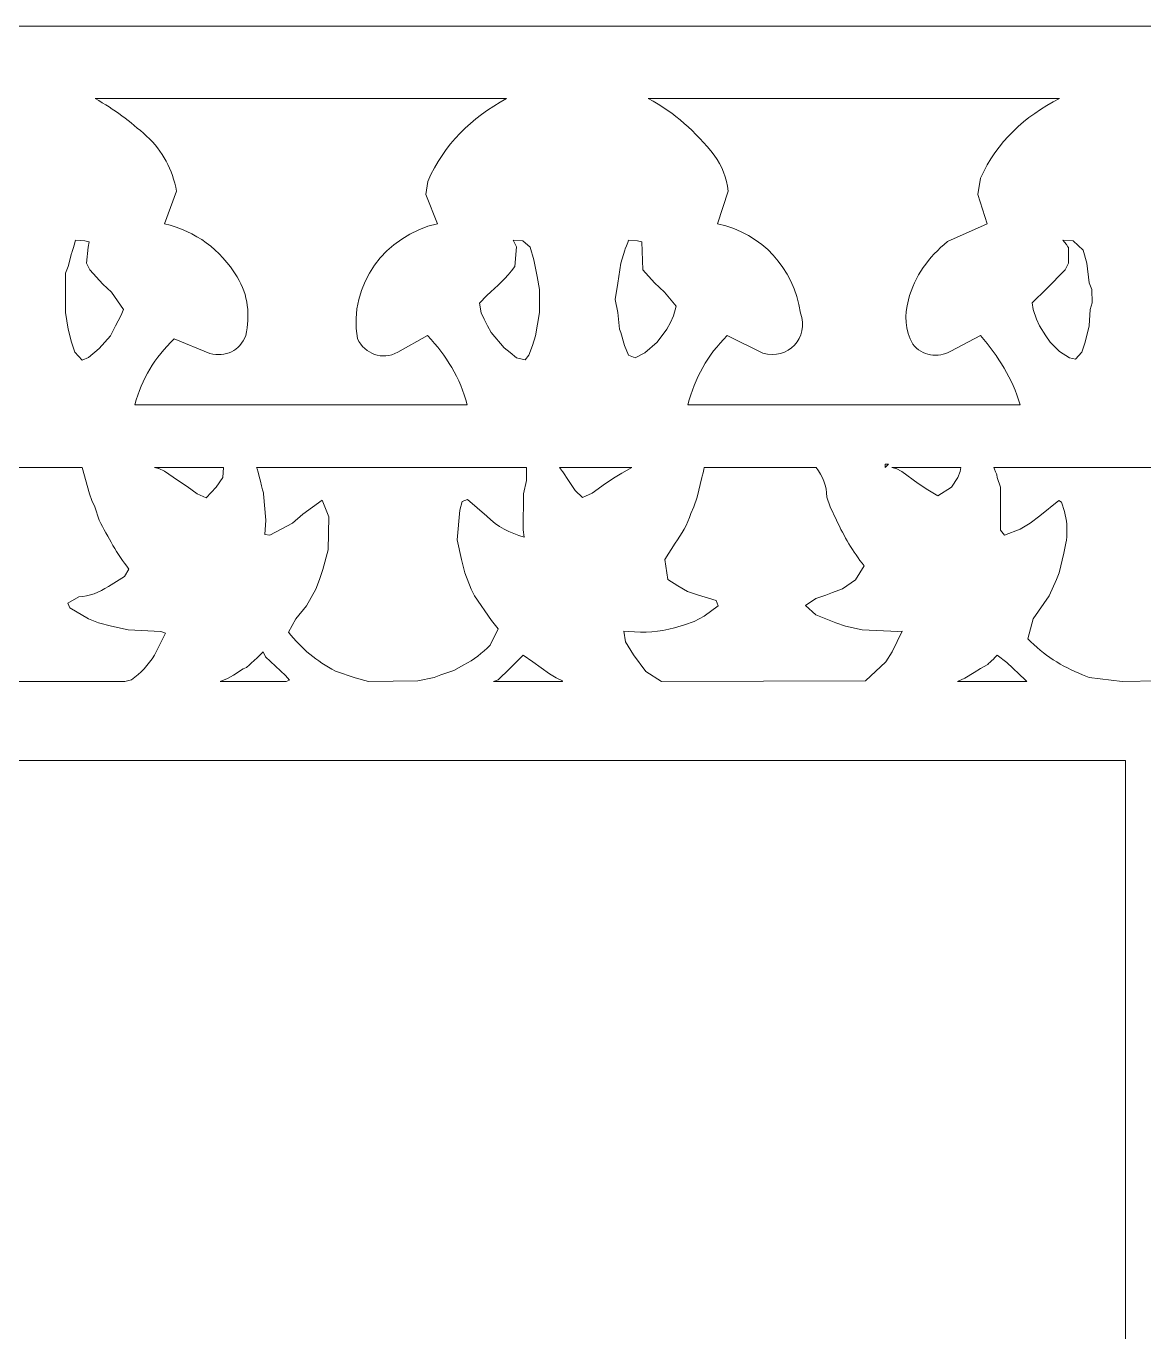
# Model space of a CAD drawing. Header units: centimetres. Extents: x -13.8 to 13.8, y -13.7 to 13.7.
# Drawn here: x -7.353 to -3.451, y 9.116 to 13.671 of the extents above; entities that cross this region are included whole.
import ezdxf

# ---------------------------------------------------------------- set-up
doc = ezdxf.new("R2010")
doc.units = ezdxf.units.CM
doc.header["$MEASUREMENT"] = 0
doc.layers.add('Layer 1', color=7, linetype='Continuous')

msp = doc.modelspace()

# ---------------------------------------------------------------- linework, layer by layer
at = {"layer": 'Layer 1', "lineweight": 0}
msp.add_lwpolyline([(-13.76315, 0.85022), (-0.94195, 0.85022), (-0.94195, 13.67104), (-13.76315, 13.67104), (-13.76315, 0.85022)], close=True, dxfattribs=at)
at = {"layer": 'Layer 1', "color": 7, "lineweight": 0}
msp.add_lwpolyline([(-11.18949, 3.40061), (-3.51539, 3.40061), (-3.51539, 11.10919), (-11.18949, 11.10919), (-11.18949, 3.40061)], close=True, dxfattribs=at)
for points, knots in [([(-7.11129, 13.41845), (-7.11129, 13.41845), (-5.67547, 13.41845), (-5.67547, 13.41845), (-5.67547, 13.41845), (-5.79988, 13.35101), (-5.8932, 13.25975), (-5.95074, 13.12926), (-5.95074, 13.12926), (-5.95074, 13.12926), (-5.95741, 13.08373), (-5.95741, 13.08373), (-5.95741, 13.08373), (-5.95741, 13.08373), (-5.91664, 12.98181), (-5.91664, 12.98181), (-5.91664, 12.98181), (-6.09894, 12.94067), (-6.22774, 12.76977), (-6.19612, 12.58099), (-6.19612, 12.58099), (-6.16945, 12.52651), (-6.11021, 12.5046), (-6.05552, 12.53336), (-6.05552, 12.53336), (-6.05552, 12.53336), (-5.95112, 12.59128), (-5.95112, 12.59128), (-5.95112, 12.59128), (-5.88484, 12.52003), (-5.83777, 12.44518), (-5.81319, 12.35011), (-5.81319, 12.35011), (-5.81319, 12.35011), (-6.97334, 12.34992), (-6.97334, 12.34992), (-6.97334, 12.34992), (-6.94704, 12.44173), (-6.90553, 12.51412), (-6.83541, 12.57984), (-6.83541, 12.57984), (-6.83541, 12.57984), (-6.71082, 12.52878), (-6.71082, 12.52878), (-6.71082, 12.52878), (-6.65653, 12.51507), (-6.60663, 12.53849), (-6.58546, 12.59127), (-6.58546, 12.59127), (-6.57059, 12.66289), (-6.57707, 12.73224), (-6.61557, 12.79606), (-6.61557, 12.79606), (-6.67709, 12.8934), (-6.75768, 12.95399), (-6.86989, 12.9818), (-6.86989, 12.9818), (-6.86989, 12.9818), (-6.82721, 13.09515), (-6.82721, 13.09515), (-6.82721, 13.09515), (-6.84245, 13.17172), (-6.87428, 13.23459), (-6.93257, 13.28756), (-6.93257, 13.28756), (-6.98955, 13.33939), (-7.0444, 13.37995), (-7.11129, 13.41845)], [0, 0, 0, 0, 0.0555556, 0.0555556, 0.0555556, 0.0555556, 0.1111111, 0.1111111, 0.1111111, 0.1111111, 0.1666667, 0.1666667, 0.1666667, 0.1666667, 0.2222222, 0.2222222, 0.2222222, 0.2222222, 0.2777778, 0.2777778, 0.2777778, 0.2777778, 0.3333333, 0.3333333, 0.3333333, 0.3333333, 0.3888889, 0.3888889, 0.3888889, 0.3888889, 0.4444444, 0.4444444, 0.4444444, 0.4444444, 0.5, 0.5, 0.5, 0.5, 0.5555556, 0.5555556, 0.5555556, 0.5555556, 0.6111111, 0.6111111, 0.6111111, 0.6111111, 0.6666667, 0.6666667, 0.6666667, 0.6666667, 0.7222222, 0.7222222, 0.7222222, 0.7222222, 0.7777778, 0.7777778, 0.7777778, 0.7777778, 0.8333333, 0.8333333, 0.8333333, 0.8333333, 0.8888889, 0.8888889, 0.8888889, 0.8888889, 1, 1, 1, 1]), ([(-5.18112, 13.41845), (-5.18112, 13.41845), (-3.74534, 13.41845), (-3.74534, 13.41845), (-3.74534, 13.41845), (-3.86879, 13.35596), (-3.96328, 13.26777), (-4.02175, 13.14109), (-4.02175, 13.14109), (-4.02175, 13.14109), (-4.03069, 13.08375), (-4.03069, 13.08375), (-4.03069, 13.08375), (-4.03069, 13.08375), (-3.99791, 12.98183), (-3.99791, 12.98183), (-3.99791, 12.98183), (-3.99791, 12.98183), (-4.1366, 12.91973), (-4.1366, 12.91973), (-4.1366, 12.91973), (-4.2029, 12.86448), (-4.25167, 12.8003), (-4.2732, 12.71571), (-4.2732, 12.71571), (-4.28749, 12.66218), (-4.28444, 12.61112), (-4.25777, 12.56199), (-4.25777, 12.56199), (-4.22538, 12.52122), (-4.17051, 12.51055), (-4.12537, 12.5376), (-4.12537, 12.5376), (-4.12537, 12.5376), (-4.02118, 12.59131), (-4.02118, 12.59131), (-4.02118, 12.59131), (-3.95776, 12.51797), (-3.91164, 12.4433), (-3.88307, 12.35014), (-3.88307, 12.35014), (-3.88307, 12.35014), (-5.0434, 12.34995), (-5.0434, 12.34995), (-5.0434, 12.34995), (-5.01694, 12.44367), (-4.97614, 12.52254), (-4.90547, 12.5913), (-4.90547, 12.5913), (-4.90547, 12.5913), (-4.78069, 12.52997), (-4.78069, 12.52997), (-4.78069, 12.52997), (-4.69383, 12.50483), (-4.61839, 12.58445), (-4.64962, 12.66999), (-4.64962, 12.66999), (-4.67552, 12.82943), (-4.78125, 12.94584), (-4.93976, 12.98183), (-4.93976, 12.98183), (-4.93976, 12.98183), (-4.90203, 13.09518), (-4.90203, 13.09518), (-4.90203, 13.09518), (-4.90833, 13.14167), (-4.92243, 13.18262), (-4.95079, 13.22072), (-4.95079, 13.22072), (-5.01692, 13.30357), (-5.08701, 13.36834), (-5.18112, 13.41845)], [0, 0, 0, 0, 0.0526316, 0.0526316, 0.0526316, 0.0526316, 0.1052632, 0.1052632, 0.1052632, 0.1052632, 0.1578947, 0.1578947, 0.1578947, 0.1578947, 0.2105263, 0.2105263, 0.2105263, 0.2105263, 0.2631579, 0.2631579, 0.2631579, 0.2631579, 0.3157895, 0.3157895, 0.3157895, 0.3157895, 0.3684211, 0.3684211, 0.3684211, 0.3684211, 0.4210526, 0.4210526, 0.4210526, 0.4210526, 0.4736842, 0.4736842, 0.4736842, 0.4736842, 0.5263158, 0.5263158, 0.5263158, 0.5263158, 0.5789474, 0.5789474, 0.5789474, 0.5789474, 0.6315789, 0.6315789, 0.6315789, 0.6315789, 0.6842105, 0.6842105, 0.6842105, 0.6842105, 0.7368421, 0.7368421, 0.7368421, 0.7368421, 0.7894737, 0.7894737, 0.7894737, 0.7894737, 0.8421053, 0.8421053, 0.8421053, 0.8421053, 0.8947368, 0.8947368, 0.8947368, 0.8947368, 1, 1, 1, 1]), ([(-7.18024, 12.92447), (-7.18024, 12.92447), (-7.14785, 12.92238), (-7.14785, 12.92238), (-7.14785, 12.92238), (-7.14785, 12.92238), (-7.13224, 12.91857), (-7.13224, 12.91857), (-7.13224, 12.91857), (-7.13224, 12.91857), (-7.13642, 12.9001), (-7.13642, 12.9001), (-7.13642, 12.9001), (-7.13642, 12.9001), (-7.14195, 12.8439), (-7.14195, 12.8439), (-7.14195, 12.8439), (-7.14195, 12.8439), (-7.13052, 12.82085), (-7.13052, 12.82085), (-7.13052, 12.82085), (-7.13052, 12.82085), (-7.08443, 12.77095), (-7.08443, 12.77095), (-7.08443, 12.77095), (-7.08443, 12.77095), (-7.05395, 12.74333), (-7.05395, 12.74333), (-7.05395, 12.74333), (-7.05395, 12.74333), (-7.01281, 12.68295), (-7.01281, 12.68295), (-7.01281, 12.68295), (-7.01281, 12.68295), (-7.02138, 12.6599), (-7.02138, 12.6599), (-7.02138, 12.6599), (-7.02138, 12.6599), (-7.04062, 12.62542), (-7.04062, 12.62542), (-7.04062, 12.62542), (-7.04062, 12.62542), (-7.05795, 12.59094), (-7.05795, 12.59094), (-7.05795, 12.59094), (-7.05795, 12.59094), (-7.09796, 12.54694), (-7.09796, 12.54694), (-7.09796, 12.54694), (-7.09796, 12.54694), (-7.13434, 12.51455), (-7.13434, 12.51455), (-7.13434, 12.51455), (-7.13434, 12.51455), (-7.15643, 12.50579), (-7.15643, 12.50579), (-7.15643, 12.50579), (-7.15643, 12.50579), (-7.18233, 12.53378), (-7.18233, 12.53378), (-7.18233, 12.53378), (-7.18233, 12.53378), (-7.19357, 12.56807), (-7.19357, 12.56807), (-7.19357, 12.56807), (-7.19357, 12.56807), (-7.20632, 12.61398), (-7.20632, 12.61398), (-7.20632, 12.61398), (-7.20632, 12.61398), (-7.21471, 12.6715), (-7.21471, 12.6715), (-7.21471, 12.6715), (-7.21471, 12.6715), (-7.21471, 12.80943), (-7.21471, 12.80943), (-7.21471, 12.80943), (-7.21471, 12.80943), (-7.20632, 12.8321), (-7.20632, 12.8321), (-7.20632, 12.8321), (-7.20632, 12.8321), (-7.19357, 12.8784), (-7.19357, 12.8784), (-7.19357, 12.8784), (-7.19357, 12.87838), (-7.18119, 12.91799), (-7.18024, 12.92447)], [0, 0, 0, 0, 0.0434783, 0.0434783, 0.0434783, 0.0434783, 0.0869565, 0.0869565, 0.0869565, 0.0869565, 0.1304348, 0.1304348, 0.1304348, 0.1304348, 0.173913, 0.173913, 0.173913, 0.173913, 0.2173913, 0.2173913, 0.2173913, 0.2173913, 0.2608696, 0.2608696, 0.2608696, 0.2608696, 0.3043478, 0.3043478, 0.3043478, 0.3043478, 0.3478261, 0.3478261, 0.3478261, 0.3478261, 0.3913043, 0.3913043, 0.3913043, 0.3913043, 0.4347826, 0.4347826, 0.4347826, 0.4347826, 0.4782609, 0.4782609, 0.4782609, 0.4782609, 0.5217391, 0.5217391, 0.5217391, 0.5217391, 0.5652174, 0.5652174, 0.5652174, 0.5652174, 0.6086957, 0.6086957, 0.6086957, 0.6086957, 0.6521739, 0.6521739, 0.6521739, 0.6521739, 0.6956522, 0.6956522, 0.6956522, 0.6956522, 0.7391304, 0.7391304, 0.7391304, 0.7391304, 0.7826087, 0.7826087, 0.7826087, 0.7826087, 0.826087, 0.826087, 0.826087, 0.826087, 0.8695652, 0.8695652, 0.8695652, 0.8695652, 0.9130435, 0.9130435, 0.9130435, 0.9130435, 1, 1, 1, 1]), ([(-5.65243, 12.92447), (-5.65243, 12.92447), (-5.61891, 12.92238), (-5.61891, 12.92238), (-5.61891, 12.92238), (-5.61891, 12.92238), (-5.59301, 12.90008), (-5.59301, 12.90008), (-5.59301, 12.90008), (-5.59301, 12.90008), (-5.58063, 12.85531), (-5.58063, 12.85531), (-5.58063, 12.85531), (-5.58063, 12.85531), (-5.56939, 12.79758), (-5.56939, 12.79758), (-5.56939, 12.79758), (-5.56939, 12.79758), (-5.56045, 12.75223), (-5.56045, 12.75223), (-5.56045, 12.75223), (-5.56045, 12.75223), (-5.56045, 12.67145), (-5.56045, 12.67145), (-5.56045, 12.67145), (-5.56045, 12.67145), (-5.57511, 12.59086), (-5.57511, 12.59086), (-5.57511, 12.59086), (-5.57511, 12.59086), (-5.58559, 12.55638), (-5.58559, 12.55638), (-5.58559, 12.55638), (-5.58559, 12.55638), (-5.59797, 12.52286), (-5.59797, 12.52286), (-5.59797, 12.52286), (-5.59797, 12.52286), (-5.61072, 12.50667), (-5.61072, 12.50667), (-5.61072, 12.50667), (-5.61072, 12.50667), (-5.64101, 12.51429), (-5.64101, 12.51429), (-5.64101, 12.51429), (-5.64101, 12.51429), (-5.6631, 12.53257), (-5.6631, 12.53257), (-5.6631, 12.53257), (-5.6631, 12.53257), (-5.68406, 12.54818), (-5.68406, 12.54818), (-5.68406, 12.54818), (-5.68406, 12.54818), (-5.7292, 12.60247), (-5.7292, 12.60247), (-5.7292, 12.60247), (-5.7292, 12.60247), (-5.74272, 12.62533), (-5.74272, 12.62533), (-5.74272, 12.62533), (-5.74272, 12.62533), (-5.75396, 12.64838), (-5.75396, 12.64838), (-5.75396, 12.64838), (-5.75396, 12.64838), (-5.76444, 12.67143), (-5.76444, 12.67143), (-5.76444, 12.67143), (-5.76444, 12.67143), (-5.77016, 12.70495), (-5.77016, 12.70495), (-5.77016, 12.70495), (-5.77016, 12.70495), (-5.74444, 12.73143), (-5.74444, 12.73143), (-5.74444, 12.73143), (-5.70671, 12.76609), (-5.67739, 12.79011), (-5.64673, 12.83221), (-5.64673, 12.83221), (-5.64673, 12.83221), (-5.64101, 12.90137), (-5.64101, 12.90137), (-5.64101, 12.90137), (-5.64101, 12.90137), (-5.65243, 12.92447), (-5.65243, 12.92447)], [0, 0, 0, 0, 0.0434783, 0.0434783, 0.0434783, 0.0434783, 0.0869565, 0.0869565, 0.0869565, 0.0869565, 0.1304348, 0.1304348, 0.1304348, 0.1304348, 0.173913, 0.173913, 0.173913, 0.173913, 0.2173913, 0.2173913, 0.2173913, 0.2173913, 0.2608696, 0.2608696, 0.2608696, 0.2608696, 0.3043478, 0.3043478, 0.3043478, 0.3043478, 0.3478261, 0.3478261, 0.3478261, 0.3478261, 0.3913043, 0.3913043, 0.3913043, 0.3913043, 0.4347826, 0.4347826, 0.4347826, 0.4347826, 0.4782609, 0.4782609, 0.4782609, 0.4782609, 0.5217391, 0.5217391, 0.5217391, 0.5217391, 0.5652174, 0.5652174, 0.5652174, 0.5652174, 0.6086957, 0.6086957, 0.6086957, 0.6086957, 0.6521739, 0.6521739, 0.6521739, 0.6521739, 0.6956522, 0.6956522, 0.6956522, 0.6956522, 0.7391304, 0.7391304, 0.7391304, 0.7391304, 0.7826087, 0.7826087, 0.7826087, 0.7826087, 0.826087, 0.826087, 0.826087, 0.826087, 0.8695652, 0.8695652, 0.8695652, 0.8695652, 0.9130435, 0.9130435, 0.9130435, 0.9130435, 1, 1, 1, 1]), ([(-5.2501, 12.92447), (-5.2501, 12.92447), (-5.21885, 12.92238), (-5.21885, 12.92238), (-5.21885, 12.92238), (-5.21885, 12.92238), (-5.20361, 12.91857), (-5.20361, 12.91857), (-5.20361, 12.91857), (-5.20361, 12.91857), (-5.20057, 12.82083), (-5.20057, 12.82083), (-5.20057, 12.82083), (-5.20057, 12.82083), (-5.15924, 12.7753), (-5.15924, 12.7753), (-5.15924, 12.7753), (-5.15924, 12.7753), (-5.124, 12.74329), (-5.124, 12.74329), (-5.124, 12.74329), (-5.124, 12.74329), (-5.08362, 12.69434), (-5.08362, 12.69434), (-5.08362, 12.69434), (-5.08362, 12.69434), (-5.09256, 12.65986), (-5.09256, 12.65986), (-5.09256, 12.65986), (-5.09256, 12.65986), (-5.10304, 12.637), (-5.10304, 12.637), (-5.10304, 12.637), (-5.10304, 12.637), (-5.11638, 12.61395), (-5.11638, 12.61395), (-5.11638, 12.61395), (-5.11638, 12.61395), (-5.1499, 12.56804), (-5.1499, 12.56804), (-5.1499, 12.56804), (-5.1499, 12.56804), (-5.19295, 12.53166), (-5.19295, 12.53166), (-5.19295, 12.53166), (-5.19295, 12.53166), (-5.22629, 12.51375), (-5.22629, 12.51375), (-5.22629, 12.51375), (-5.22629, 12.51375), (-5.2505, 12.52367), (-5.2505, 12.52367), (-5.2505, 12.52367), (-5.2505, 12.52367), (-5.26402, 12.55643), (-5.26402, 12.55643), (-5.26402, 12.55643), (-5.26402, 12.55643), (-5.2764, 12.60252), (-5.2764, 12.60252), (-5.2764, 12.60252), (-5.2764, 12.60252), (-5.28193, 12.61395), (-5.28193, 12.61395), (-5.28193, 12.61395), (-5.28193, 12.61395), (-5.28765, 12.67147), (-5.28765, 12.67147), (-5.28765, 12.67147), (-5.28765, 12.67147), (-5.29641, 12.71777), (-5.29641, 12.71777), (-5.29641, 12.71777), (-5.29641, 12.71777), (-5.28765, 12.77492), (-5.28765, 12.77492), (-5.28765, 12.77492), (-5.28765, 12.77492), (-5.27641, 12.84387), (-5.27641, 12.84387), (-5.27641, 12.84387), (-5.27641, 12.84387), (-5.26289, 12.8894), (-5.26289, 12.8894), (-5.26289, 12.8894), (-5.26285, 12.88941), (-5.25219, 12.91799), (-5.2501, 12.92447)], [0, 0, 0, 0, 0.0434783, 0.0434783, 0.0434783, 0.0434783, 0.0869565, 0.0869565, 0.0869565, 0.0869565, 0.1304348, 0.1304348, 0.1304348, 0.1304348, 0.173913, 0.173913, 0.173913, 0.173913, 0.2173913, 0.2173913, 0.2173913, 0.2173913, 0.2608696, 0.2608696, 0.2608696, 0.2608696, 0.3043478, 0.3043478, 0.3043478, 0.3043478, 0.3478261, 0.3478261, 0.3478261, 0.3478261, 0.3913043, 0.3913043, 0.3913043, 0.3913043, 0.4347826, 0.4347826, 0.4347826, 0.4347826, 0.4782609, 0.4782609, 0.4782609, 0.4782609, 0.5217391, 0.5217391, 0.5217391, 0.5217391, 0.5652174, 0.5652174, 0.5652174, 0.5652174, 0.6086957, 0.6086957, 0.6086957, 0.6086957, 0.6521739, 0.6521739, 0.6521739, 0.6521739, 0.6956522, 0.6956522, 0.6956522, 0.6956522, 0.7391304, 0.7391304, 0.7391304, 0.7391304, 0.7826087, 0.7826087, 0.7826087, 0.7826087, 0.826087, 0.826087, 0.826087, 0.826087, 0.8695652, 0.8695652, 0.8695652, 0.8695652, 0.9130435, 0.9130435, 0.9130435, 0.9130435, 1, 1, 1, 1]), ([(-3.73372, 12.92447), (-3.73372, 12.92447), (-3.69848, 12.92238), (-3.69848, 12.92238), (-3.69848, 12.92238), (-3.69848, 12.92238), (-3.66305, 12.8896), (-3.66305, 12.8896), (-3.66305, 12.8896), (-3.66305, 12.8896), (-3.65067, 12.84388), (-3.65067, 12.84388), (-3.65067, 12.84388), (-3.65067, 12.84388), (-3.64191, 12.77493), (-3.64191, 12.77493), (-3.64191, 12.77493), (-3.64191, 12.77493), (-3.63334, 12.75188), (-3.63334, 12.75188), (-3.63334, 12.75188), (-3.63334, 12.75188), (-3.63239, 12.70597), (-3.63239, 12.70597), (-3.63239, 12.70597), (-3.63239, 12.70597), (-3.63924, 12.68292), (-3.63924, 12.68292), (-3.63924, 12.68292), (-3.63924, 12.68292), (-3.64191, 12.62577), (-3.64191, 12.62577), (-3.64191, 12.62577), (-3.64191, 12.62577), (-3.65638, 12.56804), (-3.65638, 12.56804), (-3.65638, 12.56804), (-3.65638, 12.56804), (-3.66781, 12.53375), (-3.66781, 12.53375), (-3.66781, 12.53375), (-3.66781, 12.53375), (-3.6899, 12.5088), (-3.6899, 12.5088), (-3.6899, 12.5088), (-3.6899, 12.5088), (-3.71086, 12.51433), (-3.71086, 12.51433), (-3.71086, 12.51433), (-3.71086, 12.51433), (-3.74534, 12.53642), (-3.74534, 12.53642), (-3.74534, 12.53642), (-3.74534, 12.53642), (-3.7781, 12.56804), (-3.7781, 12.56804), (-3.7781, 12.56804), (-3.7781, 12.56804), (-3.79334, 12.5909), (-3.79334, 12.5909), (-3.79334, 12.5909), (-3.79334, 12.5909), (-3.81525, 12.62538), (-3.81525, 12.62538), (-3.81525, 12.62538), (-3.81525, 12.62538), (-3.82668, 12.64843), (-3.82668, 12.64843), (-3.82668, 12.64843), (-3.82668, 12.64843), (-3.83811, 12.68291), (-3.83811, 12.68291), (-3.83811, 12.68291), (-3.83811, 12.68291), (-3.84115, 12.70596), (-3.84115, 12.70596), (-3.84115, 12.70596), (-3.84115, 12.70596), (-3.79162, 12.75491), (-3.79162, 12.75491), (-3.79162, 12.75491), (-3.79162, 12.75491), (-3.72648, 12.82082), (-3.72648, 12.82082), (-3.72648, 12.82082), (-3.72648, 12.82082), (-3.71468, 12.84387), (-3.71468, 12.84387), (-3.71468, 12.84387), (-3.71468, 12.84387), (-3.71412, 12.89835), (-3.71412, 12.89835), (-3.71412, 12.89835), (-3.71409, 12.89838), (-3.72742, 12.91799), (-3.73372, 12.92447)], [0, 0, 0, 0, 0.04, 0.04, 0.04, 0.04, 0.08, 0.08, 0.08, 0.08, 0.12, 0.12, 0.12, 0.12, 0.16, 0.16, 0.16, 0.16, 0.2, 0.2, 0.2, 0.2, 0.24, 0.24, 0.24, 0.24, 0.28, 0.28, 0.28, 0.28, 0.32, 0.32, 0.32, 0.32, 0.36, 0.36, 0.36, 0.36, 0.4, 0.4, 0.4, 0.4, 0.44, 0.44, 0.44, 0.44, 0.48, 0.48, 0.48, 0.48, 0.52, 0.52, 0.52, 0.52, 0.56, 0.56, 0.56, 0.56, 0.6, 0.6, 0.6, 0.6, 0.64, 0.64, 0.64, 0.64, 0.68, 0.68, 0.68, 0.68, 0.72, 0.72, 0.72, 0.72, 0.76, 0.76, 0.76, 0.76, 0.8, 0.8, 0.8, 0.8, 0.84, 0.84, 0.84, 0.84, 0.88, 0.88, 0.88, 0.88, 0.92, 0.92, 0.92, 0.92, 1, 1, 1, 1]), ([(-7.55933, 12.13181), (-7.55933, 12.13181), (-7.15719, 12.13181), (-7.15719, 12.13181), (-7.15719, 12.13181), (-7.15719, 12.13181), (-7.13166, 12.03942), (-7.13166, 12.03942), (-7.13166, 12.03942), (-7.13166, 12.03942), (-7.12309, 12.01675), (-7.12309, 12.01675), (-7.12309, 12.01675), (-7.12309, 12.01675), (-7.11224, 11.9937), (-7.11224, 11.9937), (-7.11224, 11.9937), (-7.11224, 11.9937), (-7.09719, 11.94779), (-7.09719, 11.94779), (-7.09719, 11.94779), (-7.06613, 11.88664), (-7.03546, 11.831), (-6.99376, 11.77653), (-6.99376, 11.77653), (-6.99376, 11.77653), (-7.009, 11.75063), (-7.009, 11.75063), (-7.009, 11.75063), (-7.009, 11.75063), (-7.06538, 11.71615), (-7.06538, 11.71615), (-7.06538, 11.71615), (-7.09644, 11.6967), (-7.1315, 11.68072), (-7.16883, 11.68072), (-7.16883, 11.68072), (-7.16883, 11.68072), (-7.20635, 11.65823), (-7.20635, 11.65823), (-7.20635, 11.65823), (-7.20635, 11.65823), (-7.1995, 11.64127), (-7.1995, 11.64127), (-7.1995, 11.64127), (-7.1995, 11.64127), (-7.13436, 11.60317), (-7.13436, 11.60317), (-7.13436, 11.60317), (-7.13436, 11.60317), (-7.09988, 11.58965), (-7.09988, 11.58965), (-7.09988, 11.58965), (-7.09988, 11.58965), (-7.05416, 11.57727), (-7.05416, 11.57727), (-7.05416, 11.57727), (-7.05416, 11.57727), (-6.99664, 11.56544), (-6.99664, 11.56544), (-6.99664, 11.56544), (-6.99664, 11.56544), (-6.88271, 11.55896), (-6.88271, 11.55896), (-6.88271, 11.55896), (-6.88271, 11.55896), (-6.86556, 11.55306), (-6.86556, 11.55306), (-6.86556, 11.55306), (-6.86556, 11.55306), (-6.9048, 11.47667), (-6.9048, 11.47667), (-6.9048, 11.47667), (-6.92671, 11.4418), (-6.9511, 11.4138), (-6.985, 11.39057), (-6.985, 11.39057), (-6.985, 11.39057), (-7.00786, 11.38485), (-7.00786, 11.38485), (-7.00786, 11.38485), (-7.00786, 11.38485), (-7.70853, 11.38486), (-7.70853, 11.38486), (-7.70853, 11.38486), (-7.74795, 11.40849), (-7.77825, 11.43611), (-7.80092, 11.47667), (-7.80092, 11.47667), (-7.80092, 11.47667), (-7.83997, 11.55306), (-7.83997, 11.55306), (-7.83997, 11.55306), (-7.83997, 11.55306), (-7.82264, 11.55896), (-7.82264, 11.55896), (-7.82264, 11.55896), (-7.76644, 11.55401), (-7.71786, 11.55782), (-7.66299, 11.57153), (-7.66299, 11.57153), (-7.66299, 11.57153), (-7.6169, 11.5841), (-7.6169, 11.5841), (-7.6169, 11.5841), (-7.6169, 11.5841), (-7.5367, 11.62487), (-7.5367, 11.62487), (-7.5367, 11.62487), (-7.5367, 11.62487), (-7.50222, 11.65765), (-7.50222, 11.65765), (-7.50222, 11.65765), (-7.50222, 11.65765), (-7.5367, 11.6748), (-7.5367, 11.6748), (-7.5367, 11.6748), (-7.5367, 11.6748), (-7.57099, 11.68546), (-7.57099, 11.68546), (-7.57099, 11.68546), (-7.57099, 11.68546), (-7.60547, 11.69747), (-7.60547, 11.69747), (-7.60547, 11.69747), (-7.60547, 11.69747), (-7.67442, 11.73195), (-7.67442, 11.73195), (-7.67442, 11.73195), (-7.67442, 11.73195), (-7.71271, 11.77653), (-7.71271, 11.77653), (-7.71271, 11.77653), (-7.71271, 11.77653), (-7.63632, 11.90207), (-7.63632, 11.90207), (-7.63632, 11.90207), (-7.63632, 11.90207), (-7.5969, 11.98227), (-7.5969, 11.98227), (-7.5969, 11.98227), (-7.5969, 11.98227), (-7.57176, 12.06247), (-7.57176, 12.06247), (-7.57176, 12.06247), (-7.57176, 12.06247), (-7.56147, 12.09695), (-7.56147, 12.09695), (-7.56147, 12.09695), (-7.56142, 12.09693), (-7.55856, 12.12591), (-7.55933, 12.13181)], [0, 0, 0, 0, 0.025641, 0.025641, 0.025641, 0.025641, 0.0512821, 0.0512821, 0.0512821, 0.0512821, 0.0769231, 0.0769231, 0.0769231, 0.0769231, 0.1025641, 0.1025641, 0.1025641, 0.1025641, 0.1282051, 0.1282051, 0.1282051, 0.1282051, 0.1538462, 0.1538462, 0.1538462, 0.1538462, 0.1794872, 0.1794872, 0.1794872, 0.1794872, 0.2051282, 0.2051282, 0.2051282, 0.2051282, 0.2307692, 0.2307692, 0.2307692, 0.2307692, 0.2564103, 0.2564103, 0.2564103, 0.2564103, 0.2820513, 0.2820513, 0.2820513, 0.2820513, 0.3076923, 0.3076923, 0.3076923, 0.3076923, 0.3333333, 0.3333333, 0.3333333, 0.3333333, 0.3589744, 0.3589744, 0.3589744, 0.3589744, 0.3846154, 0.3846154, 0.3846154, 0.3846154, 0.4102564, 0.4102564, 0.4102564, 0.4102564, 0.4358974, 0.4358974, 0.4358974, 0.4358974, 0.4615385, 0.4615385, 0.4615385, 0.4615385, 0.4871795, 0.4871795, 0.4871795, 0.4871795, 0.5128205, 0.5128205, 0.5128205, 0.5128205, 0.5384615, 0.5384615, 0.5384615, 0.5384615, 0.5641026, 0.5641026, 0.5641026, 0.5641026, 0.5897436, 0.5897436, 0.5897436, 0.5897436, 0.6153846, 0.6153846, 0.6153846, 0.6153846, 0.6410256, 0.6410256, 0.6410256, 0.6410256, 0.6666667, 0.6666667, 0.6666667, 0.6666667, 0.6923077, 0.6923077, 0.6923077, 0.6923077, 0.7179487, 0.7179487, 0.7179487, 0.7179487, 0.7435897, 0.7435897, 0.7435897, 0.7435897, 0.7692308, 0.7692308, 0.7692308, 0.7692308, 0.7948718, 0.7948718, 0.7948718, 0.7948718, 0.8205128, 0.8205128, 0.8205128, 0.8205128, 0.8461538, 0.8461538, 0.8461538, 0.8461538, 0.8717949, 0.8717949, 0.8717949, 0.8717949, 0.8974359, 0.8974359, 0.8974359, 0.8974359, 0.9230769, 0.9230769, 0.9230769, 0.9230769, 0.9487179, 0.9487179, 0.9487179, 0.9487179, 1, 1, 1, 1]), ([(-6.90438, 12.13181), (-6.90438, 12.13181), (-6.66321, 12.13181), (-6.66321, 12.13181), (-6.66321, 12.13181), (-6.66321, 12.13181), (-6.66625, 12.09696), (-6.66625, 12.09696), (-6.66625, 12.09696), (-6.66625, 12.09696), (-6.68948, 12.06248), (-6.68948, 12.06248), (-6.68948, 12.06248), (-6.68948, 12.06248), (-6.72377, 12.02533), (-6.72377, 12.02533), (-6.72377, 12.02533), (-6.72377, 12.02533), (-6.7556, 12.03943), (-6.7556, 12.03943), (-6.7556, 12.03943), (-6.7556, 12.03943), (-6.79008, 12.06457), (-6.79008, 12.06457), (-6.79008, 12.06457), (-6.79008, 12.06457), (-6.82456, 12.08743), (-6.82456, 12.08743), (-6.82456, 12.08743), (-6.82456, 12.08743), (-6.86933, 12.1181), (-6.86933, 12.1181), (-6.86933, 12.1181), (-6.86933, 12.1181), (-6.88933, 12.12763), (-6.88933, 12.12763), (-6.88933, 12.12763), (-6.88935, 12.12763), (-6.89793, 12.12972), (-6.90438, 12.13181)], [0, 0, 0, 0, 0.0909091, 0.0909091, 0.0909091, 0.0909091, 0.1818182, 0.1818182, 0.1818182, 0.1818182, 0.2727273, 0.2727273, 0.2727273, 0.2727273, 0.3636364, 0.3636364, 0.3636364, 0.3636364, 0.4545455, 0.4545455, 0.4545455, 0.4545455, 0.5454545, 0.5454545, 0.5454545, 0.5454545, 0.6363636, 0.6363636, 0.6363636, 0.6363636, 0.7272727, 0.7272727, 0.7272727, 0.7272727, 0.8181818, 0.8181818, 0.8181818, 0.8181818, 1, 1, 1, 1]), ([(-6.54854, 12.13181), (-6.54854, 12.13181), (-5.60652, 12.13181), (-5.60652, 12.13181), (-5.60652, 12.13181), (-5.60652, 12.13181), (-5.60575, 12.08572), (-5.60575, 12.08572), (-5.60575, 12.08572), (-5.60575, 12.08572), (-5.61623, 12.03942), (-5.61623, 12.03942), (-5.61623, 12.03942), (-5.61623, 12.03942), (-5.61795, 11.91332), (-5.61795, 11.91332), (-5.61795, 11.91332), (-5.61795, 11.91332), (-5.61454, 11.88855), (-5.61454, 11.88855), (-5.61454, 11.88855), (-5.66407, 11.90321), (-5.70751, 11.92437), (-5.74427, 11.96131), (-5.74427, 11.96131), (-5.74427, 11.96131), (-5.81229, 12.01941), (-5.81229, 12.01941), (-5.81229, 12.01941), (-5.81229, 12.01941), (-5.83057, 12.01256), (-5.83057, 12.01256), (-5.83057, 12.01256), (-5.83057, 12.01256), (-5.83819, 11.98227), (-5.83819, 11.98227), (-5.83819, 11.98227), (-5.83819, 11.98227), (-5.84772, 11.87882), (-5.84772, 11.87882), (-5.84772, 11.87882), (-5.84772, 11.87882), (-5.83325, 11.80987), (-5.83325, 11.80987), (-5.83325, 11.80987), (-5.83325, 11.80987), (-5.82087, 11.76378), (-5.82087, 11.76378), (-5.82087, 11.76378), (-5.82087, 11.76378), (-5.79896, 11.70644), (-5.79896, 11.70644), (-5.79896, 11.70644), (-5.79896, 11.70644), (-5.78753, 11.68339), (-5.78753, 11.68339), (-5.78753, 11.68339), (-5.78753, 11.68339), (-5.72789, 11.59711), (-5.72789, 11.59711), (-5.72789, 11.59711), (-5.72789, 11.59711), (-5.70503, 11.56872), (-5.70503, 11.56872), (-5.70503, 11.56872), (-5.70503, 11.56872), (-5.73302, 11.5112), (-5.73302, 11.5112), (-5.73302, 11.5112), (-5.76141, 11.48453), (-5.78961, 11.46014), (-5.82504, 11.44339), (-5.82504, 11.44339), (-5.82504, 11.44339), (-5.85952, 11.42281), (-5.85952, 11.42281), (-5.85952, 11.42281), (-5.85952, 11.42281), (-5.90543, 11.40776), (-5.90543, 11.40776), (-5.90543, 11.40776), (-5.90543, 11.40776), (-5.92848, 11.39919), (-5.92848, 11.39919), (-5.92848, 11.39919), (-5.92848, 11.39919), (-5.98563, 11.38662), (-5.98563, 11.38662), (-5.98563, 11.38662), (-5.98563, 11.38662), (-6.15803, 11.3849), (-6.15803, 11.3849), (-6.15803, 11.3849), (-6.15803, 11.3849), (-6.20412, 11.3971), (-6.20412, 11.3971), (-6.20412, 11.3971), (-6.20412, 11.3971), (-6.27307, 11.4211), (-6.27307, 11.4211), (-6.27307, 11.4211), (-6.33861, 11.45653), (-6.39137, 11.49767), (-6.43671, 11.55712), (-6.43671, 11.55712), (-6.43671, 11.55712), (-6.41099, 11.60321), (-6.41099, 11.60321), (-6.41099, 11.60321), (-6.41099, 11.60321), (-6.37442, 11.64893), (-6.37442, 11.64893), (-6.37442, 11.64893), (-6.37442, 11.64893), (-6.3409, 11.70648), (-6.3409, 11.70648), (-6.3409, 11.70648), (-6.3409, 11.70648), (-6.32852, 11.74096), (-6.32852, 11.74096), (-6.32852, 11.74096), (-6.32852, 11.74096), (-6.3169, 11.77544), (-6.3169, 11.77544), (-6.3169, 11.77544), (-6.3169, 11.77544), (-6.29785, 11.84439), (-6.29785, 11.84439), (-6.29785, 11.84439), (-6.29785, 11.84439), (-6.29576, 11.95946), (-6.29576, 11.95946), (-6.29576, 11.95946), (-6.29576, 11.95946), (-6.31957, 12.0168), (-6.31957, 12.0168), (-6.31957, 12.0168), (-6.31957, 12.0168), (-6.38662, 11.96804), (-6.38662, 11.96804), (-6.38662, 11.96804), (-6.38662, 11.96804), (-6.42223, 11.93716), (-6.42223, 11.93716), (-6.42223, 11.93716), (-6.42223, 11.93716), (-6.50147, 11.89506), (-6.50147, 11.89506), (-6.50147, 11.89506), (-6.50147, 11.89506), (-6.51975, 11.89715), (-6.51975, 11.89715), (-6.51975, 11.89715), (-6.51975, 11.89715), (-6.51594, 11.94782), (-6.51594, 11.94782), (-6.51594, 11.94782), (-6.51594, 11.94782), (-6.52356, 12.03945), (-6.52356, 12.03945), (-6.52356, 12.03945), (-6.52359, 12.03941), (-6.54473, 12.12591), (-6.54854, 12.13181)], [0, 0, 0, 0, 0.0238095, 0.0238095, 0.0238095, 0.0238095, 0.047619, 0.047619, 0.047619, 0.047619, 0.0714286, 0.0714286, 0.0714286, 0.0714286, 0.0952381, 0.0952381, 0.0952381, 0.0952381, 0.1190476, 0.1190476, 0.1190476, 0.1190476, 0.1428571, 0.1428571, 0.1428571, 0.1428571, 0.1666667, 0.1666667, 0.1666667, 0.1666667, 0.1904762, 0.1904762, 0.1904762, 0.1904762, 0.2142857, 0.2142857, 0.2142857, 0.2142857, 0.2380952, 0.2380952, 0.2380952, 0.2380952, 0.2619048, 0.2619048, 0.2619048, 0.2619048, 0.2857143, 0.2857143, 0.2857143, 0.2857143, 0.3095238, 0.3095238, 0.3095238, 0.3095238, 0.3333333, 0.3333333, 0.3333333, 0.3333333, 0.3571429, 0.3571429, 0.3571429, 0.3571429, 0.3809524, 0.3809524, 0.3809524, 0.3809524, 0.4047619, 0.4047619, 0.4047619, 0.4047619, 0.4285714, 0.4285714, 0.4285714, 0.4285714, 0.452381, 0.452381, 0.452381, 0.452381, 0.4761905, 0.4761905, 0.4761905, 0.4761905, 0.5, 0.5, 0.5, 0.5, 0.5238095, 0.5238095, 0.5238095, 0.5238095, 0.547619, 0.547619, 0.547619, 0.547619, 0.5714286, 0.5714286, 0.5714286, 0.5714286, 0.5952381, 0.5952381, 0.5952381, 0.5952381, 0.6190476, 0.6190476, 0.6190476, 0.6190476, 0.6428571, 0.6428571, 0.6428571, 0.6428571, 0.6666667, 0.6666667, 0.6666667, 0.6666667, 0.6904762, 0.6904762, 0.6904762, 0.6904762, 0.7142857, 0.7142857, 0.7142857, 0.7142857, 0.7380952, 0.7380952, 0.7380952, 0.7380952, 0.7619048, 0.7619048, 0.7619048, 0.7619048, 0.7857143, 0.7857143, 0.7857143, 0.7857143, 0.8095238, 0.8095238, 0.8095238, 0.8095238, 0.8333333, 0.8333333, 0.8333333, 0.8333333, 0.8571429, 0.8571429, 0.8571429, 0.8571429, 0.8809524, 0.8809524, 0.8809524, 0.8809524, 0.9047619, 0.9047619, 0.9047619, 0.9047619, 0.9285714, 0.9285714, 0.9285714, 0.9285714, 0.952381, 0.952381, 0.952381, 0.952381, 1, 1, 1, 1]), ([(-5.49145, 12.13181), (-5.49145, 12.13181), (-5.23886, 12.13181), (-5.23886, 12.13181), (-5.23886, 12.13181), (-5.23886, 12.13181), (-5.27355, 12.11104), (-5.27355, 12.11104), (-5.27355, 12.11104), (-5.27355, 12.11104), (-5.29641, 12.09808), (-5.29641, 12.09808), (-5.29641, 12.09808), (-5.29641, 12.09808), (-5.33089, 12.07559), (-5.33089, 12.07559), (-5.33089, 12.07559), (-5.33089, 12.07559), (-5.37701, 12.04225), (-5.37701, 12.04225), (-5.37701, 12.04225), (-5.37701, 12.04225), (-5.39968, 12.03177), (-5.39968, 12.03177), (-5.39968, 12.03177), (-5.39968, 12.03177), (-5.41053, 12.02701), (-5.41053, 12.02701), (-5.41053, 12.02701), (-5.41053, 12.02701), (-5.43625, 12.05122), (-5.43625, 12.05122), (-5.43625, 12.05122), (-5.43625, 12.05122), (-5.45911, 12.0857), (-5.45911, 12.0857), (-5.45911, 12.0857), (-5.45911, 12.0857), (-5.4793, 12.11599), (-5.4793, 12.11599), (-5.4793, 12.11599), (-5.47926, 12.11598), (-5.48688, 12.12591), (-5.49145, 12.13181)], [0, 0, 0, 0, 0.0833333, 0.0833333, 0.0833333, 0.0833333, 0.1666667, 0.1666667, 0.1666667, 0.1666667, 0.25, 0.25, 0.25, 0.25, 0.3333333, 0.3333333, 0.3333333, 0.3333333, 0.4166667, 0.4166667, 0.4166667, 0.4166667, 0.5, 0.5, 0.5, 0.5, 0.5833333, 0.5833333, 0.5833333, 0.5833333, 0.6666667, 0.6666667, 0.6666667, 0.6666667, 0.75, 0.75, 0.75, 0.75, 0.8333333, 0.8333333, 0.8333333, 0.8333333, 1, 1, 1, 1]), ([(-4.98607, 12.13181), (-4.98607, 12.13181), (-4.59536, 12.13181), (-4.59536, 12.13181), (-4.59536, 12.13181), (-4.57213, 12.10096), (-4.55803, 12.06723), (-4.55803, 12.02817), (-4.55803, 12.02817), (-4.55803, 12.02817), (-4.54679, 11.99369), (-4.54679, 11.99369), (-4.54679, 11.99369), (-4.54679, 11.99369), (-4.5247, 11.94778), (-4.5247, 11.94778), (-4.5247, 11.94778), (-4.49708, 11.88891), (-4.46736, 11.83938), (-4.42773, 11.78795), (-4.42773, 11.78795), (-4.42773, 11.78795), (-4.45781, 11.739), (-4.45781, 11.739), (-4.45781, 11.739), (-4.45781, 11.739), (-4.50353, 11.70812), (-4.50353, 11.70812), (-4.50353, 11.70812), (-4.50353, 11.70812), (-4.53801, 11.69478), (-4.53801, 11.69478), (-4.53801, 11.69478), (-4.53801, 11.69478), (-4.56124, 11.68544), (-4.56124, 11.68544), (-4.56124, 11.68544), (-4.56124, 11.68544), (-4.59572, 11.67478), (-4.59572, 11.67478), (-4.59572, 11.67478), (-4.59572, 11.67478), (-4.63287, 11.65001), (-4.63287, 11.65001), (-4.63287, 11.65001), (-4.63287, 11.65001), (-4.59572, 11.61762), (-4.59572, 11.61762), (-4.59572, 11.61762), (-4.59572, 11.61762), (-4.52677, 11.5896), (-4.52677, 11.5896), (-4.52677, 11.5896), (-4.52677, 11.5896), (-4.49229, 11.57817), (-4.49229, 11.57817), (-4.49229, 11.57817), (-4.49229, 11.57817), (-4.43477, 11.56542), (-4.43477, 11.56542), (-4.43477, 11.56542), (-4.43477, 11.56542), (-4.31036, 11.55894), (-4.31036, 11.55894), (-4.31036, 11.55894), (-4.31036, 11.55894), (-4.29475, 11.56066), (-4.29475, 11.56066), (-4.29475, 11.56066), (-4.29475, 11.56066), (-4.32962, 11.4879), (-4.32962, 11.4879), (-4.32962, 11.4879), (-4.32962, 11.4879), (-4.35227, 11.45342), (-4.35227, 11.45342), (-4.35227, 11.45342), (-4.35227, 11.45342), (-4.42334, 11.38733), (-4.42334, 11.38733), (-4.42334, 11.38733), (-4.42334, 11.38733), (-5.13522, 11.38505), (-5.13522, 11.38505), (-5.13522, 11.38505), (-5.13522, 11.38505), (-5.19007, 11.42011), (-5.19007, 11.42011), (-5.19007, 11.42011), (-5.19007, 11.42011), (-5.23256, 11.47726), (-5.23256, 11.47726), (-5.23256, 11.47726), (-5.23256, 11.47726), (-5.26, 11.52261), (-5.26, 11.52261), (-5.26, 11.52261), (-5.26, 11.52261), (-5.26667, 11.56071), (-5.26667, 11.56071), (-5.26667, 11.56071), (-5.26667, 11.56071), (-5.24952, 11.55899), (-5.24952, 11.55899), (-5.24952, 11.55899), (-5.19332, 11.55404), (-5.14437, 11.55767), (-5.0895, 11.57156), (-5.0895, 11.57156), (-5.0895, 11.57156), (-5.05502, 11.58204), (-5.05502, 11.58204), (-5.05502, 11.58204), (-5.05502, 11.58204), (-5.02054, 11.59424), (-5.02054, 11.59424), (-5.02054, 11.59424), (-5.02054, 11.59424), (-4.98606, 11.61271), (-4.98606, 11.61271), (-4.98606, 11.61271), (-4.98606, 11.61271), (-4.93748, 11.64891), (-4.93748, 11.64891), (-4.93748, 11.64891), (-4.93748, 11.64891), (-4.94415, 11.66719), (-4.94415, 11.66719), (-4.94415, 11.66719), (-4.94415, 11.66719), (-5.00929, 11.68661), (-5.00929, 11.68661), (-5.00929, 11.68661), (-5.00929, 11.68661), (-5.04377, 11.69862), (-5.04377, 11.69862), (-5.04377, 11.69862), (-5.04377, 11.69862), (-5.07806, 11.71899), (-5.07806, 11.71899), (-5.07806, 11.71899), (-5.07806, 11.71899), (-5.11254, 11.7409), (-5.11254, 11.7409), (-5.11254, 11.7409), (-5.11254, 11.7409), (-5.12302, 11.80985), (-5.12302, 11.80985), (-5.12302, 11.80985), (-5.12302, 11.80985), (-5.08778, 11.86719), (-5.08778, 11.86719), (-5.08778, 11.86719), (-5.06455, 11.89997), (-5.04492, 11.93196), (-5.03198, 11.97064), (-5.03198, 11.97064), (-5.03198, 11.97064), (-5.02264, 11.99369), (-5.02264, 11.99369), (-5.02264, 11.99369), (-5.02264, 11.99369), (-5.01102, 12.02798), (-5.01102, 12.02798), (-5.01102, 12.02798), (-5.01102, 12.02798), (-4.99369, 12.09693), (-4.99369, 12.09693), (-4.99369, 12.09693), (-4.99369, 12.09693), (-4.98607, 12.12591), (-4.98607, 12.13181)], [0, 0, 0, 0, 0.0227273, 0.0227273, 0.0227273, 0.0227273, 0.0454545, 0.0454545, 0.0454545, 0.0454545, 0.0681818, 0.0681818, 0.0681818, 0.0681818, 0.0909091, 0.0909091, 0.0909091, 0.0909091, 0.1136364, 0.1136364, 0.1136364, 0.1136364, 0.1363636, 0.1363636, 0.1363636, 0.1363636, 0.1590909, 0.1590909, 0.1590909, 0.1590909, 0.1818182, 0.1818182, 0.1818182, 0.1818182, 0.2045455, 0.2045455, 0.2045455, 0.2045455, 0.2272727, 0.2272727, 0.2272727, 0.2272727, 0.25, 0.25, 0.25, 0.25, 0.2727273, 0.2727273, 0.2727273, 0.2727273, 0.2954545, 0.2954545, 0.2954545, 0.2954545, 0.3181818, 0.3181818, 0.3181818, 0.3181818, 0.3409091, 0.3409091, 0.3409091, 0.3409091, 0.3636364, 0.3636364, 0.3636364, 0.3636364, 0.3863636, 0.3863636, 0.3863636, 0.3863636, 0.4090909, 0.4090909, 0.4090909, 0.4090909, 0.4318182, 0.4318182, 0.4318182, 0.4318182, 0.4545455, 0.4545455, 0.4545455, 0.4545455, 0.4772727, 0.4772727, 0.4772727, 0.4772727, 0.5, 0.5, 0.5, 0.5, 0.5227273, 0.5227273, 0.5227273, 0.5227273, 0.5454545, 0.5454545, 0.5454545, 0.5454545, 0.5681818, 0.5681818, 0.5681818, 0.5681818, 0.5909091, 0.5909091, 0.5909091, 0.5909091, 0.6136364, 0.6136364, 0.6136364, 0.6136364, 0.6363636, 0.6363636, 0.6363636, 0.6363636, 0.6590909, 0.6590909, 0.6590909, 0.6590909, 0.6818182, 0.6818182, 0.6818182, 0.6818182, 0.7045455, 0.7045455, 0.7045455, 0.7045455, 0.7272727, 0.7272727, 0.7272727, 0.7272727, 0.75, 0.75, 0.75, 0.75, 0.7727273, 0.7727273, 0.7727273, 0.7727273, 0.7954545, 0.7954545, 0.7954545, 0.7954545, 0.8181818, 0.8181818, 0.8181818, 0.8181818, 0.8409091, 0.8409091, 0.8409091, 0.8409091, 0.8636364, 0.8636364, 0.8636364, 0.8636364, 0.8863636, 0.8863636, 0.8863636, 0.8863636, 0.9090909, 0.9090909, 0.9090909, 0.9090909, 0.9318182, 0.9318182, 0.9318182, 0.9318182, 0.9545455, 0.9545455, 0.9545455, 0.9545455, 1, 1, 1, 1]), ([(-4.33131, 12.13181), (-4.33131, 12.13181), (-4.08996, 12.13181), (-4.08996, 12.13181), (-4.08996, 12.13181), (-4.08996, 12.13181), (-4.09205, 12.11694), (-4.09205, 12.11694), (-4.09205, 12.11694), (-4.09205, 12.11694), (-4.10081, 12.09694), (-4.10081, 12.09694), (-4.10081, 12.09694), (-4.10081, 12.09694), (-4.12272, 12.06246), (-4.12272, 12.06246), (-4.12272, 12.06246), (-4.12272, 12.06246), (-4.17072, 12.03293), (-4.17072, 12.03293), (-4.17072, 12.03293), (-4.17072, 12.03293), (-4.2052, 12.05293), (-4.2052, 12.05293), (-4.2052, 12.05293), (-4.2052, 12.05293), (-4.23968, 12.0756), (-4.23968, 12.0756), (-4.23968, 12.0756), (-4.23968, 12.0756), (-4.29588, 12.11695), (-4.29588, 12.11695), (-4.29588, 12.11695), (-4.29588, 12.11695), (-4.31607, 12.12761), (-4.31607, 12.12761), (-4.31607, 12.12761), (-4.31607, 12.12763), (-4.32483, 12.12972), (-4.33131, 12.13181)], [0, 0, 0, 0, 0.0909091, 0.0909091, 0.0909091, 0.0909091, 0.1818182, 0.1818182, 0.1818182, 0.1818182, 0.2727273, 0.2727273, 0.2727273, 0.2727273, 0.3636364, 0.3636364, 0.3636364, 0.3636364, 0.4545455, 0.4545455, 0.4545455, 0.4545455, 0.5454545, 0.5454545, 0.5454545, 0.5454545, 0.6363636, 0.6363636, 0.6363636, 0.6363636, 0.7272727, 0.7272727, 0.7272727, 0.7272727, 0.8181818, 0.8181818, 0.8181818, 0.8181818, 1, 1, 1, 1]), ([(-3.97489, 12.13181), (-3.97489, 12.13181), (-3.03305, 12.13181), (-3.03305, 12.13181), (-3.03305, 12.13181), (-3.03305, 12.13181), (-3.03305, 12.09696), (-3.03305, 12.09696), (-3.03305, 12.09696), (-3.03305, 12.09696), (-3.04258, 12.06248), (-3.04258, 12.06248), (-3.04258, 12.06248), (-3.04258, 12.06248), (-3.0443, 11.90188), (-3.0443, 11.90188), (-3.0443, 11.90188), (-3.0443, 11.90188), (-3.0906, 11.9036), (-3.0906, 11.9036), (-3.0906, 11.9036), (-3.0906, 11.9036), (-3.13672, 11.93408), (-3.13672, 11.93408), (-3.13672, 11.93408), (-3.13672, 11.93408), (-3.1712, 11.9575), (-3.1712, 11.9575), (-3.1712, 11.9575), (-3.1712, 11.9575), (-3.24835, 12.01674), (-3.24835, 12.01674), (-3.24835, 12.01674), (-3.24835, 12.01674), (-3.27158, 11.98226), (-3.27158, 11.98226), (-3.27158, 11.98226), (-3.27158, 11.98226), (-3.27425, 11.85616), (-3.27425, 11.85616), (-3.27425, 11.85616), (-3.27425, 11.85616), (-3.26224, 11.80986), (-3.26224, 11.80986), (-3.26224, 11.80986), (-3.26224, 11.80986), (-3.24737, 11.75234), (-3.24737, 11.75234), (-3.24737, 11.75234), (-3.21631, 11.6849), (-3.18297, 11.6247), (-3.13344, 11.56869), (-3.13344, 11.56869), (-3.13344, 11.56869), (-3.15077, 11.52239), (-3.15077, 11.52239), (-3.15077, 11.52239), (-3.18165, 11.49114), (-3.2125, 11.46487), (-3.25134, 11.44428), (-3.25134, 11.44428), (-3.25134, 11.44428), (-3.34355, 11.40599), (-3.34355, 11.40599), (-3.34355, 11.40599), (-3.34355, 11.40599), (-3.38927, 11.39324), (-3.38927, 11.39324), (-3.38927, 11.39324), (-3.38927, 11.39324), (-3.4007, 11.38734), (-3.4007, 11.38734), (-3.4007, 11.38734), (-3.4007, 11.38734), (-3.52683, 11.38485), (-3.52683, 11.38485), (-3.52683, 11.38485), (-3.52683, 11.38485), (-3.6419, 11.39914), (-3.6419, 11.39914), (-3.6419, 11.39914), (-3.6419, 11.39914), (-3.66513, 11.40771), (-3.66513, 11.40771), (-3.66513, 11.40771), (-3.73943, 11.43819), (-3.80039, 11.47592), (-3.85621, 11.53421), (-3.85621, 11.53421), (-3.85621, 11.53421), (-3.83811, 11.60316), (-3.83811, 11.60316), (-3.83811, 11.60316), (-3.83811, 11.60316), (-3.78191, 11.68336), (-3.78191, 11.68336), (-3.78191, 11.68336), (-3.78191, 11.68336), (-3.75677, 11.74088), (-3.75677, 11.74088), (-3.75677, 11.74088), (-3.75677, 11.74088), (-3.74743, 11.76374), (-3.74743, 11.76374), (-3.74743, 11.76374), (-3.74743, 11.76374), (-3.73087, 11.83269), (-3.73087, 11.83269), (-3.73087, 11.83269), (-3.71431, 11.89479), (-3.71544, 11.95061), (-3.73944, 12.01081), (-3.73944, 12.01081), (-3.73944, 12.01081), (-3.74857, 12.01671), (-3.74857, 12.01671), (-3.74857, 12.01671), (-3.74857, 12.01671), (-3.81429, 11.96223), (-3.81429, 11.96223), (-3.81429, 11.96223), (-3.81429, 11.96223), (-3.84877, 11.93765), (-3.84877, 11.93765), (-3.84877, 11.93765), (-3.84877, 11.93765), (-3.88325, 11.91593), (-3.88325, 11.91593), (-3.88325, 11.91593), (-3.88325, 11.91593), (-3.93773, 11.89497), (-3.93773, 11.89497), (-3.93773, 11.89497), (-3.93773, 11.89497), (-3.9522, 11.91325), (-3.9522, 11.91325), (-3.9522, 11.91325), (-3.9522, 11.91325), (-3.9522, 12.06279), (-3.9522, 12.06279), (-3.9522, 12.06279), (-3.9522, 12.06279), (-3.96286, 12.09689), (-3.96286, 12.09689), (-3.96286, 12.09689), (-3.96286, 12.09689), (-3.96458, 12.10565), (-3.96458, 12.10565), (-3.96458, 12.10565), (-3.9646, 12.10569), (-3.97222, 12.12591), (-3.97489, 12.13181)], [0, 0, 0, 0, 0.025641, 0.025641, 0.025641, 0.025641, 0.0512821, 0.0512821, 0.0512821, 0.0512821, 0.0769231, 0.0769231, 0.0769231, 0.0769231, 0.1025641, 0.1025641, 0.1025641, 0.1025641, 0.1282051, 0.1282051, 0.1282051, 0.1282051, 0.1538462, 0.1538462, 0.1538462, 0.1538462, 0.1794872, 0.1794872, 0.1794872, 0.1794872, 0.2051282, 0.2051282, 0.2051282, 0.2051282, 0.2307692, 0.2307692, 0.2307692, 0.2307692, 0.2564103, 0.2564103, 0.2564103, 0.2564103, 0.2820513, 0.2820513, 0.2820513, 0.2820513, 0.3076923, 0.3076923, 0.3076923, 0.3076923, 0.3333333, 0.3333333, 0.3333333, 0.3333333, 0.3589744, 0.3589744, 0.3589744, 0.3589744, 0.3846154, 0.3846154, 0.3846154, 0.3846154, 0.4102564, 0.4102564, 0.4102564, 0.4102564, 0.4358974, 0.4358974, 0.4358974, 0.4358974, 0.4615385, 0.4615385, 0.4615385, 0.4615385, 0.4871795, 0.4871795, 0.4871795, 0.4871795, 0.5128205, 0.5128205, 0.5128205, 0.5128205, 0.5384615, 0.5384615, 0.5384615, 0.5384615, 0.5641026, 0.5641026, 0.5641026, 0.5641026, 0.5897436, 0.5897436, 0.5897436, 0.5897436, 0.6153846, 0.6153846, 0.6153846, 0.6153846, 0.6410256, 0.6410256, 0.6410256, 0.6410256, 0.6666667, 0.6666667, 0.6666667, 0.6666667, 0.6923077, 0.6923077, 0.6923077, 0.6923077, 0.7179487, 0.7179487, 0.7179487, 0.7179487, 0.7435897, 0.7435897, 0.7435897, 0.7435897, 0.7692308, 0.7692308, 0.7692308, 0.7692308, 0.7948718, 0.7948718, 0.7948718, 0.7948718, 0.8205128, 0.8205128, 0.8205128, 0.8205128, 0.8461538, 0.8461538, 0.8461538, 0.8461538, 0.8717949, 0.8717949, 0.8717949, 0.8717949, 0.8974359, 0.8974359, 0.8974359, 0.8974359, 0.9230769, 0.9230769, 0.9230769, 0.9230769, 0.9487179, 0.9487179, 0.9487179, 0.9487179, 1, 1, 1, 1]), ([(-6.52531, 11.48829), (-6.52531, 11.48829), (-6.51711, 11.47114), (-6.51711, 11.47114), (-6.51711, 11.47114), (-6.51711, 11.47114), (-6.44718, 11.406), (-6.44718, 11.406), (-6.44718, 11.406), (-6.44718, 11.406), (-6.43366, 11.38944), (-6.43366, 11.38944), (-6.43366, 11.38944), (-6.43366, 11.38944), (-6.44509, 11.38486), (-6.44509, 11.38486), (-6.44509, 11.38486), (-6.44509, 11.38486), (-6.67501, 11.38486), (-6.67501, 11.38486), (-6.67501, 11.38486), (-6.67501, 11.38486), (-6.65006, 11.39534), (-6.65006, 11.39534), (-6.65006, 11.39534), (-6.65006, 11.39534), (-6.6291, 11.40696), (-6.6291, 11.40696), (-6.6291, 11.40696), (-6.6291, 11.40696), (-6.59462, 11.42868), (-6.59462, 11.42868), (-6.59462, 11.42868), (-6.59462, 11.42868), (-6.58319, 11.43363), (-6.58319, 11.43363), (-6.58319, 11.43363), (-6.5832, 11.43362), (-6.53158, 11.48106), (-6.52531, 11.48829)], [0, 0, 0, 0, 0.0909091, 0.0909091, 0.0909091, 0.0909091, 0.1818182, 0.1818182, 0.1818182, 0.1818182, 0.2727273, 0.2727273, 0.2727273, 0.2727273, 0.3636364, 0.3636364, 0.3636364, 0.3636364, 0.4545455, 0.4545455, 0.4545455, 0.4545455, 0.5454545, 0.5454545, 0.5454545, 0.5454545, 0.6363636, 0.6363636, 0.6363636, 0.6363636, 0.7272727, 0.7272727, 0.7272727, 0.7272727, 0.8181818, 0.8181818, 0.8181818, 0.8181818, 1, 1, 1, 1]), ([(-5.61795, 11.47686), (-5.61795, 11.47686), (-5.58443, 11.45342), (-5.58443, 11.45342), (-5.58443, 11.45342), (-5.58443, 11.45342), (-5.52614, 11.41151), (-5.52614, 11.41151), (-5.52614, 11.41151), (-5.52614, 11.41151), (-5.50309, 11.39799), (-5.50309, 11.39799), (-5.50309, 11.39799), (-5.50309, 11.39799), (-5.48042, 11.38656), (-5.48042, 11.38656), (-5.48042, 11.38656), (-5.48042, 11.38656), (-5.48002, 11.38484), (-5.48002, 11.38484), (-5.48002, 11.38484), (-5.48002, 11.38484), (-5.72119, 11.38484), (-5.72119, 11.38484), (-5.72119, 11.38484), (-5.72119, 11.38484), (-5.70444, 11.39037), (-5.70444, 11.39037), (-5.70444, 11.39037), (-5.70444, 11.39039), (-5.62308, 11.47), (-5.61795, 11.47686)], [0, 0, 0, 0, 0.1111111, 0.1111111, 0.1111111, 0.1111111, 0.2222222, 0.2222222, 0.2222222, 0.2222222, 0.3333333, 0.3333333, 0.3333333, 0.3333333, 0.4444444, 0.4444444, 0.4444444, 0.4444444, 0.5555556, 0.5555556, 0.5555556, 0.5555556, 0.6666667, 0.6666667, 0.6666667, 0.6666667, 0.7777778, 0.7777778, 0.7777778, 0.7777778, 1, 1, 1, 1]), ([(-3.96346, 11.47686), (-3.96346, 11.47686), (-3.93012, 11.45151), (-3.93012, 11.45151), (-3.93012, 11.45151), (-3.93012, 11.45151), (-3.86593, 11.39036), (-3.86593, 11.39036), (-3.86593, 11.39036), (-3.86593, 11.39036), (-3.86021, 11.38483), (-3.86021, 11.38483), (-3.86021, 11.38483), (-3.86021, 11.38483), (-4.10139, 11.38484), (-4.10139, 11.38484), (-4.10139, 11.38484), (-4.10139, 11.38484), (-4.07662, 11.39627), (-4.07662, 11.39627), (-4.07662, 11.39627), (-4.07662, 11.39627), (-4.04423, 11.41627), (-4.04423, 11.41627), (-4.04423, 11.41627), (-4.04423, 11.41627), (-4.02116, 11.42979), (-4.02116, 11.42979), (-4.02116, 11.42979), (-4.02116, 11.42979), (-3.99774, 11.44313), (-3.99774, 11.44313), (-3.99774, 11.44313), (-3.99775, 11.44315), (-3.96878, 11.47), (-3.96346, 11.47686)], [0, 0, 0, 0, 0.1, 0.1, 0.1, 0.1, 0.2, 0.2, 0.2, 0.2, 0.3, 0.3, 0.3, 0.3, 0.4, 0.4, 0.4, 0.4, 0.5, 0.5, 0.5, 0.5, 0.6, 0.6, 0.6, 0.6, 0.7, 0.7, 0.7, 0.7, 0.8, 0.8, 0.8, 0.8, 1, 1, 1, 1])]:
    msp.add_open_spline(points, degree=3, knots=knots, dxfattribs=at)
at = {"layer": 'Layer 1', "color": 8, "lineweight": 0}
msp.add_open_spline([(-4.35398, 12.14324), (-4.35398, 12.14324), (-4.34274, 12.14324), (-4.34274, 12.14324), (-4.34274, 12.14324), (-4.34274, 12.14324), (-4.35398, 12.13181), (-4.35398, 12.13181), (-4.35398, 12.13181), (-4.35398, 12.13181), (-4.35398, 12.14324), (-4.35398, 12.14324)], degree=3, knots=[0, 0, 0, 0, 0.25, 0.25, 0.25, 0.25, 0.5, 0.5, 0.5, 0.5, 1, 1, 1, 1], dxfattribs=at)

doc.saveas('drawing.dxf')
